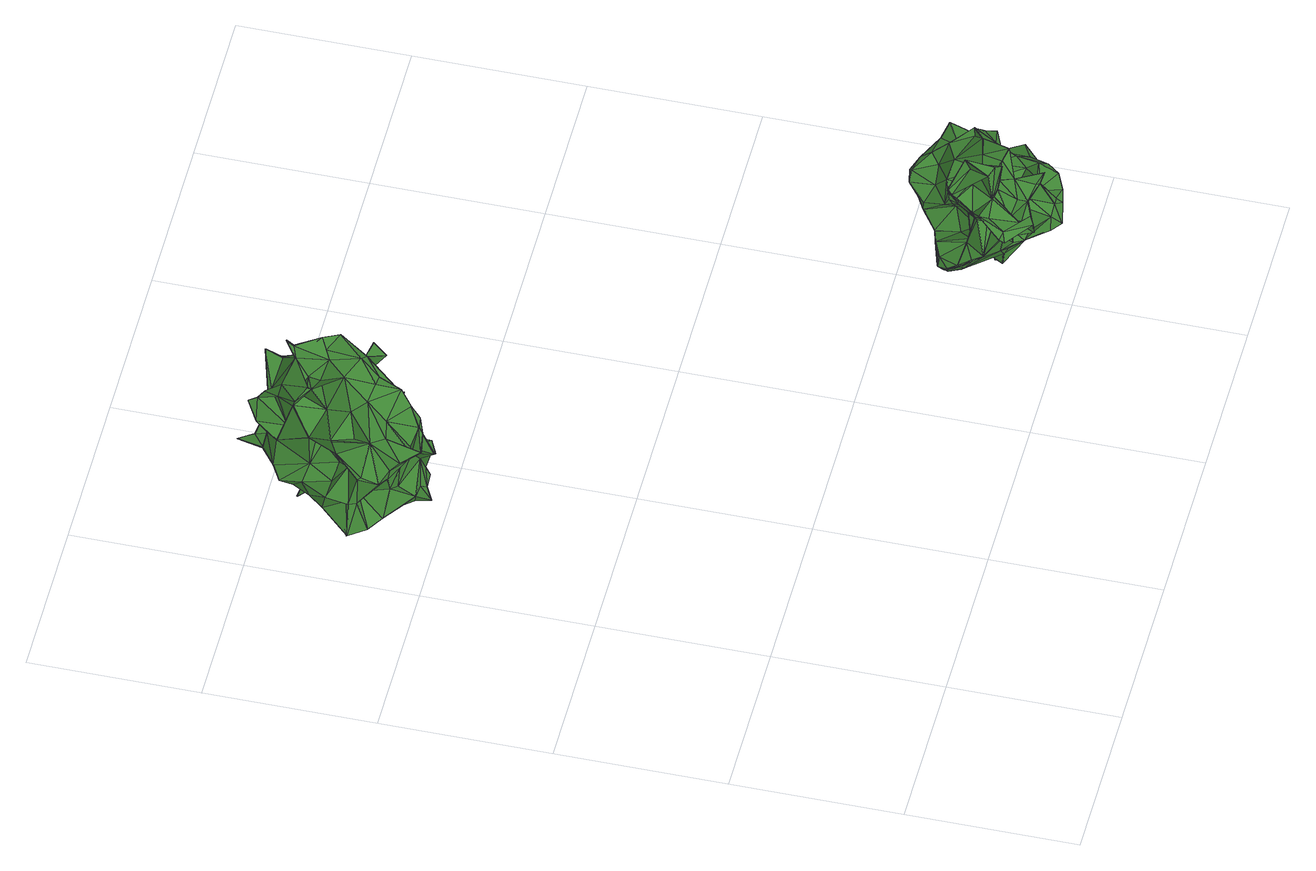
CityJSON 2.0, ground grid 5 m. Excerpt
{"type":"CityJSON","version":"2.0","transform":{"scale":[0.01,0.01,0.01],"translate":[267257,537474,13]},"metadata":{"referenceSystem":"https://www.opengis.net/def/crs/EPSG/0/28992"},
"CityObjects":{
"tree1":{"type":"SolitaryVegetationObject","attributes":{"gtid":531,"crown_width_m":4.99,"crown_median_z":16.37,"crown_r50_m":0.247,"crown_porosity":0.913,"trunk_H_m":2.98,"trunk_DBH_m":0.126,"trunk_radius_m":0.063,"trunk_base_height_m":13.39,"original_gtid":"533"},"geometry":[{"type":"Solid","lod":"3","boundaries":[[[[0,1,2]],[[3,4,5]],[[6,7,8]],[[9,7,6]],[[10,11,12]],[[13,14,15]],[[16,5,4]],[[17,14,13]],[[18,16,4]],[[19,20,21]],[[22,23,24]],[[25,26,27]],[[28,29,30]],[[31,32,33]],[[34,32,31]],[[35,36,37]],[[38,39,40]],[[15,14,17]],[[41,42,43]],[[44,45,46]],[[31,47,48]],[[31,49,47]],[[50,51,52]],[[53,54,55]],[[23,22,56]],[[23,56,57]],[[58,16,59]],[[60,16,58]],[[61,62,63]],[[64,65,1]],[[66,67,68]],[[69,15,18]],[[70,71,72]],[[44,73,74]],[[34,31,48]],[[75,76,77]],[[78,36,35]],[[79,80,81]],[[68,82,83]],[[84,83,82]],[[85,86,87]],[[88,89,12]],[[90,89,88]],[[91,92,46]],[[85,51,93]],[[94,44,46]],[[95,96,19]],[[97,98,65]],[[19,61,95]],[[17,18,15]],[[4,69,18]],[[99,100,101]],[[102,11,103]],[[104,11,105]],[[106,99,101]],[[19,107,20]],[[108,109,110]],[[111,112,113]],[[94,46,43]],[[114,115,26]],[[116,6,117]],[[118,119,120]],[[118,121,119]],[[122,123,124]],[[111,119,24]],[[125,126,127]],[[128,129,54]],[[130,131,132]],[[94,133,73]],[[134,133,94]],[[101,100,135]],[[136,100,137]],[[138,139,140]],[[30,141,131]],[[45,128,53]],[[142,33,143]],[[90,144,89]],[[140,127,145]],[[17,13,129]],[[146,3,5]],[[147,75,77]],[[87,148,149]],[[147,62,19]],[[35,150,121]],[[37,150,35]],[[106,101,151]],[[106,151,152]],[[90,153,38]],[[111,120,119]],[[3,146,154]],[[68,67,82]],[[155,105,34]],[[156,20,107]],[[156,107,68]],[[49,29,28]],[[47,49,28]],[[157,148,158]],[[46,92,43]],[[159,156,160]],[[161,160,156]],[[143,124,142]],[[131,162,30]],[[136,163,135]],[[27,115,164]],[[165,140,145]],[[24,119,150]],[[102,105,11]],[[34,105,102]],[[60,166,167]],[[168,169,152]],[[147,19,75]],[[16,170,59]],[[171,172,173]],[[52,51,174]],[[24,150,22]],[[63,95,61]],[[74,175,44]],[[174,176,52]],[[168,152,41]],[[39,153,177]],[[127,126,145]],[[71,178,102]],[[113,120,111]],[[121,150,119]],[[179,176,169]],[[169,176,174]],[[180,177,146]],[[143,33,181]],[[182,66,68]],[[183,64,27]],[[64,183,169]],[[113,76,118]],[[184,133,185]],[[186,108,110]],[[59,187,188]],[[189,34,102]],[[190,191,192]],[[123,193,194]],[[148,76,113]],[[195,94,42]],[[196,197,198]],[[44,94,73]],[[3,154,199]],[[200,3,199]],[[201,202,203]],[[162,204,30]],[[38,153,39]],[[205,196,198]],[[197,196,206]],[[207,122,117]],[[208,136,166]],[[209,210,211]],[[10,89,103]],[[33,32,181]],[[212,155,34]],[[1,139,64]],[[16,18,170]],[[207,117,213]],[[207,213,122]],[[179,168,176]],[[64,169,65]],[[144,214,89]],[[186,20,156]],[[186,110,20]],[[2,98,215]],[[2,215,0]],[[62,61,19]],[[58,188,208]],[[74,73,133]],[[28,173,172]],[[28,172,48]],[[206,70,205]],[[206,205,197]],[[1,65,98]],[[152,169,183]],[[178,124,143]],[[216,131,141]],[[78,109,36]],[[110,109,78]],[[209,90,217]],[[88,217,90]],[[199,90,209]],[[216,132,131]],[[218,57,0]],[[57,127,0]],[[57,125,127]],[[57,218,111]],[[111,218,112]],[[187,151,101]],[[219,8,106]],[[188,163,208]],[[17,74,18]],[[190,192,220]],[[221,222,142]],[[33,142,222]],[[187,223,151]],[[224,225,124]],[[226,227,16]],[[87,228,174]],[[135,100,136]],[[229,202,55]],[[9,137,7]],[[219,164,145]],[[152,27,106]],[[183,27,152]],[[186,159,230]],[[230,190,186]],[[32,34,181]],[[190,220,231]],[[190,231,150]],[[85,87,174]],[[232,96,233]],[[127,140,0]],[[1,0,140]],[[8,213,6]],[[7,99,8]],[[195,223,134]],[[143,181,178]],[[63,62,93]],[[113,118,120]],[[19,21,75]],[[69,4,3]],[[224,234,235]],[[156,236,161]],[[9,237,137]],[[216,125,132]],[[56,132,125]],[[37,108,238]],[[209,217,66]],[[196,239,234]],[[69,200,15]],[[28,192,173]],[[151,223,152]],[[130,132,22]],[[56,22,132]],[[240,91,241]],[[180,40,39]],[[192,191,173]],[[226,242,227]],[[243,242,226]],[[154,90,199]],[[145,126,194]],[[145,194,244]],[[25,138,115]],[[85,147,77]],[[227,72,214]],[[72,71,214]],[[159,186,156]],[[102,178,181]],[[245,237,239]],[[232,233,68]],[[94,195,134]],[[8,99,106]],[[205,198,197]],[[64,139,27]],[[79,170,18]],[[81,170,79]],[[42,223,195]],[[220,204,246]],[[128,54,53]],[[85,77,86]],[[77,76,86]],[[117,247,116]],[[156,68,83]],[[69,3,200]],[[248,54,249]],[[129,249,54]],[[102,214,71]],[[12,11,104]],[[12,104,88]],[[191,230,159]],[[36,109,37]],[[142,124,123]],[[133,80,74]],[[128,45,175]],[[113,158,148]],[[112,158,113]],[[129,175,17]],[[250,91,45]],[[125,194,126]],[[216,194,125]],[[141,221,194]],[[141,194,216]],[[123,194,142]],[[142,194,221]],[[27,164,106]],[[106,164,219]],[[6,213,117]],[[21,110,78]],[[21,78,35]],[[48,172,251]],[[84,161,236]],[[180,5,16]],[[91,168,92]],[[252,233,96]],[[252,96,95]],[[192,204,220]],[[13,249,129]],[[102,103,214]],[[239,196,205]],[[41,92,168]],[[43,92,41]],[[150,231,22]],[[200,209,249]],[[202,229,203]],[[200,199,209]],[[97,149,148]],[[117,124,225]],[[166,136,137]],[[189,102,181]],[[128,175,129]],[[180,39,177]],[[217,88,105]],[[12,89,10]],[[38,180,90]],[[38,40,180]],[[99,253,100]],[[7,100,253]],[[7,253,99]],[[104,105,88]],[[250,45,53]],[[121,118,75]],[[76,75,118]],[[201,254,202]],[[85,62,147]],[[85,93,62]],[[255,149,97]],[[93,51,240]],[[224,178,256]],[[224,256,70]],[[234,9,247]],[[101,135,163]],[[188,58,59]],[[107,19,96]],[[27,139,138]],[[71,256,178]],[[124,178,224]],[[227,257,72]],[[71,70,256]],[[229,54,248]],[[55,54,229]],[[248,249,209]],[[20,110,21]],[[117,225,235]],[[224,235,225]],[[145,164,165]],[[122,219,258]],[[79,18,80]],[[80,18,74]],[[161,251,172]],[[154,153,90]],[[243,226,60]],[[243,60,167]],[[255,169,228]],[[166,60,259]],[[58,259,60]],[[58,166,259]],[[208,166,58]],[[101,163,188]],[[136,208,163]],[[91,176,168]],[[46,45,91]],[[52,176,50]],[[50,240,51]],[[260,213,8]],[[189,181,34]],[[205,257,239]],[[33,222,31]],[[261,67,66]],[[7,137,100]],[[201,210,209]],[[70,257,205]],[[98,2,1]],[[248,203,229]],[[248,209,203]],[[211,203,209]],[[201,203,210]],[[203,211,210]],[[221,29,262]],[[49,262,29]],[[9,234,239]],[[206,196,234]],[[263,155,161]],[[264,190,150]],[[91,240,176]],[[50,176,240]],[[228,169,174]],[[174,51,85]],[[265,184,185]],[[221,262,222]],[[130,162,131]],[[266,66,254]],[[266,254,201]],[[180,16,227]],[[244,258,145]],[[219,145,258]],[[122,258,123]],[[244,194,258]],[[188,187,101]],[[134,185,133]],[[171,161,172]],[[261,82,67]],[[246,162,130]],[[122,267,117]],[[124,117,267]],[[124,267,122]],[[179,169,168]],[[24,23,111]],[[57,111,23]],[[263,268,261]],[[261,268,82]],[[167,237,245]],[[166,237,167]],[[65,169,255]],[[65,255,97]],[[166,137,237]],[[114,26,25]],[[263,161,268]],[[108,190,264]],[[190,108,186]],[[146,5,180]],[[56,125,57]],[[60,226,16]],[[114,25,115]],[[138,140,165]],[[87,149,228]],[[255,228,149]],[[217,269,66]],[[93,241,270]],[[148,86,76]],[[13,271,249]],[[202,233,252]],[[95,55,252]],[[146,177,153]],[[146,153,154]],[[227,242,239]],[[165,164,115]],[[165,115,138]],[[264,150,238]],[[42,41,223]],[[200,249,271]],[[243,167,242]],[[245,242,167]],[[245,239,242]],[[246,130,220]],[[130,231,220]],[[48,47,28]],[[130,22,231]],[[37,238,150]],[[230,191,190]],[[144,227,214]],[[144,180,227]],[[90,180,144]],[[108,264,238]],[[140,139,1]],[[25,27,138]],[[82,268,84]],[[161,84,268]],[[28,204,192]],[[121,75,21]],[[121,21,35]],[[30,204,28]],[[86,148,87]],[[222,49,31]],[[161,171,160]],[[214,103,89]],[[48,251,34]],[[83,84,236]],[[83,236,156]],[[152,223,41]],[[222,262,272]],[[49,272,262]],[[49,222,272]],[[10,103,11]],[[141,30,29]],[[141,29,221]],[[227,239,257]],[[217,105,269]],[[115,27,26]],[[157,97,148]],[[182,233,202]],[[68,233,182]],[[265,223,187]],[[185,223,265]],[[108,37,109]],[[107,96,68]],[[81,133,184]],[[81,184,170]],[[42,94,273]],[[42,273,43]],[[212,34,251]],[[43,273,94]],[[9,239,237]],[[232,68,96]],[[59,184,265]],[[187,59,265]],[[184,59,170]],[[93,240,241]],[[182,202,254]],[[55,202,252]],[[95,63,274]],[[55,274,53]],[[95,274,55]],[[15,200,271]],[[66,182,254]],[[270,274,63]],[[63,93,270]],[[260,8,219]],[[209,66,266]],[[209,266,201]],[[246,204,162]],[[159,160,171]],[[81,80,133]],[[44,175,45]],[[134,223,185]],[[161,275,251]],[[191,159,171]],[[191,171,173]],[[261,269,263]],[[261,66,269]],[[263,269,155]],[[105,155,269]],[[258,194,193]],[[258,193,123]],[[235,234,276]],[[97,215,98]],[[157,215,97]],[[218,215,112]],[[0,215,218]],[[206,234,224]],[[72,257,70]],[[116,247,6]],[[206,224,70]],[[6,247,9]],[[122,213,219]],[[260,219,213]],[[234,247,276]],[[235,276,247]],[[235,247,117]],[[112,215,158]],[[158,215,157]],[[74,17,175]],[[13,15,271]],[[270,241,274]],[[53,274,241]],[[250,53,241]],[[250,241,91]],[[251,275,212]],[[212,275,155]],[[155,275,161]],[[277,278,279]],[[277,279,280]],[[280,279,281]],[[280,281,282]],[[279,278,283]],[[279,283,281]],[[281,283,284]],[[281,284,282]],[[283,278,285]],[[283,285,284]],[[284,285,286]],[[284,286,282]],[[285,278,287]],[[285,287,286]],[[286,287,288]],[[286,288,282]],[[287,278,289]],[[287,289,288]],[[288,289,290]],[[288,290,282]],[[289,278,291]],[[289,291,290]],[[290,291,292]],[[290,292,282]],[[291,278,293]],[[291,293,292]],[[292,293,294]],[[292,294,282]],[[293,278,295]],[[293,295,294]],[[294,295,296]],[[294,296,282]],[[295,278,297]],[[295,297,296]],[[296,297,298]],[[296,298,282]],[[297,278,299]],[[297,299,298]],[[298,299,300]],[[298,300,282]],[[299,278,301]],[[299,301,300]],[[300,301,302]],[[300,302,282]],[[301,278,303]],[[301,303,302]],[[302,303,304]],[[302,304,282]],[[303,278,305]],[[303,305,304]],[[304,305,306]],[[304,306,282]],[[305,278,307]],[[305,307,306]],[[306,307,308]],[[306,308,282]],[[307,278,309]],[[307,309,308]],[[308,309,310]],[[308,310,282]],[[309,278,311]],[[309,311,310]],[[310,311,312]],[[310,312,282]],[[311,278,313]],[[311,313,312]],[[312,313,314]],[[312,314,282]],[[313,278,315]],[[313,315,314]],[[314,315,316]],[[314,316,282]],[[315,278,317]],[[315,317,316]],[[316,317,318]],[[316,318,282]],[[317,278,319]],[[317,319,318]],[[318,319,320]],[[318,320,282]],[[319,278,321]],[[319,321,320]],[[320,321,322]],[[320,322,282]],[[321,278,323]],[[321,323,322]],[[322,323,324]],[[322,324,282]],[[323,278,325]],[[323,325,324]],[[324,325,326]],[[324,326,282]],[[325,278,277]],[[325,277,326]],[[326,277,280]],[[326,280,282]]]]}]},
"tree2":{"type":"SolitaryVegetationObject","attributes":{"gtid":594,"crown_width_m":4.57,"crown_median_z":15.8,"crown_r50_m":0.224,"crown_porosity":0.912,"trunk_H_m":2.62,"trunk_DBH_m":0.104,"trunk_radius_m":0.0521,"trunk_base_height_m":13.18,"original_gtid":"596"},"geometry":[{"type":"Solid","lod":"3","boundaries":[[[[327,328,329]],[[330,331,332]],[[333,334,335]],[[336,337,338]],[[339,340,341]],[[342,343,344]],[[345,346,347]],[[348,349,350]],[[351,352,353]],[[354,355,356]],[[357,358,359]],[[360,361,362]],[[363,364,365]],[[366,367,368]],[[369,370,371]],[[372,359,358]],[[345,373,346]],[[374,375,376]],[[377,378,379]],[[380,367,366]],[[354,334,381]],[[382,383,384]],[[342,382,384]],[[385,386,387]],[[388,328,327]],[[389,390,391]],[[392,344,343]],[[393,392,394]],[[393,395,392]],[[336,396,337]],[[344,382,342]],[[397,398,399]],[[394,392,343]],[[400,401,351]],[[402,403,404]],[[339,405,406]],[[407,408,409]],[[346,410,347]],[[359,411,357]],[[412,413,414]],[[354,392,415]],[[416,417,418]],[[398,417,416]],[[344,333,419]],[[420,421,422]],[[335,423,419]],[[424,425,426]],[[427,428,429]],[[430,373,331]],[[431,423,432]],[[433,434,435]],[[436,407,409]],[[433,376,425]],[[437,438,439]],[[440,441,442]],[[429,428,443]],[[378,444,445]],[[446,435,447]],[[446,447,440]],[[448,403,402]],[[385,449,386]],[[450,451,452]],[[453,386,449]],[[454,417,455]],[[450,456,457]],[[385,387,424]],[[458,353,352]],[[459,460,461]],[[338,461,460]],[[356,355,462]],[[402,462,355]],[[357,343,342]],[[448,463,403]],[[464,465,406]],[[387,386,443]],[[453,443,386]],[[337,427,338]],[[399,466,397]],[[329,397,466]],[[467,468,436]],[[415,437,439]],[[449,469,453]],[[449,470,469]],[[368,471,366]],[[472,473,408]],[[473,472,474]],[[473,474,459]],[[406,475,464]],[[374,433,476]],[[374,376,433]],[[444,437,477]],[[478,479,480]],[[354,415,454]],[[400,481,482]],[[377,437,378]],[[480,483,484]],[[484,483,365]],[[485,383,382]],[[485,382,431]],[[336,459,486]],[[472,408,331]],[[332,331,408]],[[407,332,408]],[[394,487,488]],[[395,488,487]],[[489,490,384]],[[489,384,383]],[[398,491,417]],[[492,415,392]],[[376,426,425]],[[493,444,494]],[[488,495,393]],[[489,412,414]],[[496,355,454]],[[382,423,431]],[[357,497,343]],[[457,456,498]],[[499,500,501]],[[378,445,502]],[[442,372,440]],[[499,501,418]],[[416,399,398]],[[503,504,505]],[[480,506,478]],[[507,508,375]],[[462,412,489]],[[464,475,509]],[[510,445,493]],[[368,511,471]],[[368,512,511]],[[467,436,458]],[[426,375,508]],[[439,454,415]],[[439,513,454]],[[514,493,494]],[[491,398,397]],[[515,516,366]],[[360,413,412]],[[362,413,360]],[[517,518,420]],[[357,411,497]],[[519,335,334]],[[340,520,341]],[[521,522,379]],[[372,446,440]],[[523,389,502]],[[330,389,523]],[[524,474,525]],[[526,456,450]],[[327,466,341]],[[329,466,327]],[[392,395,492]],[[408,473,409]],[[527,395,528]],[[328,454,329]],[[358,490,489]],[[390,529,401]],[[410,371,370]],[[342,384,490]],[[530,485,431]],[[516,531,349]],[[530,532,356]],[[357,490,358]],[[357,342,490]],[[533,438,534]],[[379,535,377]],[[351,353,536]],[[351,536,400]],[[424,387,434]],[[424,434,425]],[[341,466,531]],[[507,537,508]],[[347,370,523]],[[410,370,347]],[[538,536,539]],[[538,539,484]],[[540,541,537]],[[358,414,362]],[[414,413,362]],[[425,434,433]],[[473,459,461]],[[415,477,437]],[[379,378,502]],[[453,429,443]],[[522,535,379]],[[420,422,517]],[[493,445,444]],[[453,469,479]],[[380,516,542]],[[366,516,380]],[[538,484,365]],[[543,450,538]],[[510,523,502]],[[482,544,400]],[[400,544,545]],[[364,541,546]],[[372,358,476]],[[508,537,541]],[[503,533,535]],[[453,479,429]],[[387,428,434]],[[529,332,468]],[[426,547,424]],[[385,548,363]],[[541,363,548]],[[368,367,549]],[[550,417,454]],[[375,426,376]],[[514,524,493]],[[508,541,547]],[[489,383,462]],[[526,450,452]],[[443,428,387]],[[551,434,428]],[[380,421,367]],[[542,421,380]],[[335,419,333]],[[552,526,452]],[[388,340,553]],[[535,554,437]],[[536,353,539]],[[435,446,372]],[[435,372,433]],[[476,433,372]],[[358,362,476]],[[378,437,444]],[[477,415,492]],[[470,483,469]],[[401,529,351]],[[352,351,529]],[[332,529,330]],[[352,529,467]],[[358,489,414]],[[349,531,466]],[[486,459,474]],[[486,555,441]],[[552,456,526]],[[348,350,556]],[[350,349,416]],[[356,334,354]],[[519,334,356]],[[343,487,394]],[[497,487,343]],[[479,469,483]],[[479,483,480]],[[523,370,369]],[[347,510,493]],[[410,373,430]],[[548,424,547]],[[476,557,374]],[[362,557,476]],[[557,362,361]],[[558,557,361]],[[500,542,556]],[[558,361,559]],[[410,523,371]],[[410,430,523]],[[492,527,494]],[[395,527,492]],[[444,492,494]],[[477,492,444]],[[528,442,514]],[[365,546,538]],[[530,356,462]],[[328,403,496]],[[553,403,328]],[[354,381,392]],[[392,381,334]],[[560,561,504]],[[418,504,561]],[[356,532,519]],[[465,404,339]],[[562,464,420]],[[457,536,538]],[[329,454,563]],[[341,516,339]],[[464,512,564]],[[503,505,533]],[[447,435,396]],[[532,432,519]],[[519,432,335]],[[514,527,528]],[[525,345,493]],[[493,524,525]],[[496,403,355]],[[473,461,409]],[[518,562,420]],[[418,505,504]],[[562,404,465]],[[337,396,427]],[[347,493,345]],[[524,486,474]],[[474,472,525]],[[499,552,422]],[[499,422,500]],[[426,508,547]],[[510,502,445]],[[503,535,522]],[[421,542,422]],[[500,422,542]],[[331,373,472]],[[360,559,361]],[[529,390,389]],[[529,389,330]],[[478,409,461]],[[478,461,338]],[[565,566,518]],[[416,349,399]],[[516,515,567]],[[452,517,552]],[[422,552,517]],[[457,498,481]],[[568,481,498]],[[516,341,531]],[[437,377,535]],[[528,411,442]],[[383,485,569]],[[488,570,495]],[[541,364,363]],[[525,373,345]],[[494,527,514]],[[424,548,385]],[[562,559,404]],[[402,404,559]],[[409,571,436]],[[478,571,409]],[[442,555,514]],[[499,482,568]],[[481,568,482]],[[544,572,504]],[[536,457,481]],[[499,568,498]],[[401,545,390]],[[400,545,401]],[[379,502,391]],[[502,389,391]],[[528,497,411]],[[348,556,516]],[[496,454,328]],[[365,364,546]],[[504,572,560]],[[385,363,470]],[[564,573,464]],[[400,536,481]],[[465,464,562]],[[484,506,480]],[[353,458,506]],[[539,506,484]],[[353,506,539]],[[537,507,574]],[[565,574,507]],[[551,396,435]],[[518,566,562]],[[393,495,575]],[[393,575,395]],[[448,402,355]],[[575,495,395]],[[521,379,391]],[[521,391,390]],[[544,576,545]],[[522,576,544]],[[504,522,544]],[[442,359,372]],[[556,350,501]],[[506,458,571]],[[506,571,478]],[[458,436,571]],[[510,347,523]],[[368,549,512]],[[475,511,509]],[[421,573,564]],[[509,512,464]],[[537,574,452]],[[551,435,434]],[[367,421,549]],[[471,511,475]],[[471,475,366]],[[509,511,512]],[[416,418,350]],[[542,516,556]],[[374,557,375]],[[558,566,557]],[[366,475,515]],[[420,573,421]],[[464,573,420]],[[470,449,385]],[[363,483,470]],[[540,577,541]],[[363,365,483]],[[478,429,479]],[[578,429,478]],[[578,427,429]],[[578,478,427]],[[551,428,396]],[[427,478,338]],[[517,452,574]],[[517,574,518]],[[565,518,574]],[[563,397,329]],[[499,456,552]],[[498,456,499]],[[396,336,441]],[[396,441,447]],[[486,441,336]],[[548,547,541]],[[440,447,441]],[[566,565,507]],[[566,507,557]],[[375,557,507]],[[359,442,411]],[[528,487,497]],[[395,487,528]],[[516,349,348]],[[349,466,399]],[[564,579,421]],[[549,421,579]],[[438,437,554]],[[516,567,339]],[[451,543,577]],[[451,537,452]],[[482,572,544]],[[402,580,462]],[[395,495,570]],[[558,559,566]],[[562,566,559]],[[402,559,580]],[[360,580,559]],[[580,412,462]],[[360,412,580]],[[395,570,488]],[[394,488,393]],[[538,450,457]],[[499,560,482]],[[467,458,352]],[[388,553,328]],[[534,554,535]],[[438,554,534]],[[550,454,513]],[[523,430,330]],[[331,330,430]],[[404,553,339]],[[340,339,553]],[[418,561,499]],[[523,369,371]],[[472,373,525]],[[406,405,475]],[[567,405,339]],[[338,460,336]],[[459,336,460]],[[442,441,555]],[[392,333,344]],[[346,373,410]],[[462,569,530]],[[485,530,569]],[[529,468,467]],[[392,334,333]],[[465,339,406]],[[532,530,432]],[[431,432,530]],[[423,335,432]],[[354,454,355]],[[417,491,455]],[[454,455,563]],[[563,455,397]],[[397,455,491]],[[436,468,407]],[[332,407,468]],[[550,513,533]],[[500,556,501]],[[538,546,543]],[[524,514,555]],[[524,555,486]],[[383,569,462]],[[448,355,463]],[[396,428,427]],[[513,438,533]],[[439,438,513]],[[533,534,535]],[[418,501,350]],[[390,545,576]],[[576,522,521]],[[576,521,390]],[[560,572,482]],[[355,403,463]],[[553,404,403]],[[543,451,450]],[[327,520,388]],[[341,520,327]],[[451,540,537]],[[503,522,504]],[[340,388,520]],[[533,505,550]],[[550,505,417]],[[417,505,418]],[[515,405,567]],[[475,405,515]],[[560,499,561]],[[451,577,540]],[[546,541,577]],[[546,577,543]],[[512,579,564]],[[549,579,512]],[[382,344,419]],[[382,419,423]],[[581,582,583]],[[581,583,584]],[[584,583,585]],[[584,585,586]],[[583,582,587]],[[583,587,585]],[[585,587,588]],[[585,588,586]],[[587,582,589]],[[587,589,588]],[[588,589,590]],[[588,590,586]],[[589,582,591]],[[589,591,590]],[[590,591,592]],[[590,592,586]],[[591,582,593]],[[591,593,592]],[[592,593,594]],[[592,594,586]],[[593,582,595]],[[593,595,594]],[[594,595,596]],[[594,596,586]],[[595,582,597]],[[595,597,596]],[[596,597,598]],[[596,598,586]],[[597,582,599]],[[597,599,598]],[[598,599,600]],[[598,600,586]],[[599,582,601]],[[599,601,600]],[[600,601,602]],[[600,602,586]],[[601,582,603]],[[601,603,602]],[[602,603,604]],[[602,604,586]],[[603,582,605]],[[603,605,604]],[[604,605,606]],[[604,606,586]],[[605,582,607]],[[605,607,606]],[[606,607,608]],[[606,608,586]],[[607,582,609]],[[607,609,608]],[[608,609,610]],[[608,610,586]],[[609,582,611]],[[609,611,610]],[[610,611,612]],[[610,612,586]],[[611,582,613]],[[611,613,612]],[[612,613,614]],[[612,614,586]],[[613,582,615]],[[613,615,614]],[[614,615,616]],[[614,616,586]],[[615,582,617]],[[615,617,616]],[[616,617,618]],[[616,618,586]],[[617,582,619]],[[617,619,618]],[[618,619,620]],[[618,620,586]],[[619,582,621]],[[619,621,620]],[[620,621,622]],[[620,622,586]],[[621,582,623]],[[621,623,622]],[[622,623,624]],[[622,624,586]],[[623,582,625]],[[623,625,624]],[[624,625,626]],[[624,626,586]],[[625,582,627]],[[625,627,626]],[[626,627,628]],[[626,628,586]],[[627,582,629]],[[627,629,628]],[[628,629,630]],[[628,630,586]],[[629,582,581]],[[629,581,630]],[[630,581,584]],[[630,584,586]]]]}]}
},
"vertices":[
[36,1712,298],[39,1777,306],[65,1726,276],[424,1937,399],[420,1970,413],[402,1948,403],[132,1887,568],[184,1946,523],[168,1901,513],[206,1941,551],[460,1740,507],[444,1699,482],[460,1740,505],[502,1955,275],[495,1975,279],[496,1986,298],[339,1973,451],[477,1997,273],[410,1988,405],[334,1676,132],[360,1612,137],[263,1610,140],[151,1619,264],[124,1705,262],[112,1632,184],[229,1828,322],[230,1889,326],[155,1849,308],[234,1547,418],[175,1538,407],[174,1536,406],[263,1586,491],[319,1642,497],[282,1619,530],[319,1642,495],[236,1570,141],[248,1548,150],[237,1522,155],[370,1782,448],[314,1865,448],[325,1835,485],[213,1997,274],[235,2074,268],[269,2024,259],[332,1996,243],[333,1967,238],[305,1995,246],[245,1559,433],[284,1565,427],[244,1560,432],[201,1897,117],[242,1861,155],[200,1895,118],[373,1865,245],[430,1831,257],[428,1829,257],[130,1624,323],[51,1691,292],[261,1989,425],[312,1972,378],[341,2011,501],[355,1754,151],[306,1778,124],[345,1784,158],[97,1859,290],[70,1831,271],[416,1741,323],[420,1672,350],[436,1673,259],[441,1951,401],[342,1858,621],[386,1816,598],[371,1847,587],[341,2027,264],[432,1997,295],[244,1639,137],[176,1706,139],[212,1720,140],[273,1568,151],[394,1934,390],[388,1953,285],[314,1953,352],[437,1648,354],[423,1654,273],[413,1662,333],[237,1754,148],[198,1723,143],[202,1781,193],[421,1756,456],[425,1757,478],[424,1810,394],[274,1920,232],[237,1967,266],[265,1837,175],[279,2031,259],[374,1754,184],[378,1741,202],[64,1791,238],[62,1791,239],[198,1923,397],[207,2010,479],[188,2009,406],[352,1733,563],[424,1755,478],[445,1701,481],[393,1752,440],[164,1945,368],[382,1667,217],[282,1545,157],[281,1546,156],[346,1552,140],[68,1663,177],[19,1713,188],[107,1679,155],[242,1860,389],[210,1834,412],[174,1859,589],[179,1851,580],[140,1669,157],[121,1633,173],[119,1660,159],[217,1596,139],[213,1815,474],[198,1743,496],[256,1776,568],[56,1629,376],[50,1679,397],[47,1688,390],[425,1923,238],[447,1929,240],[183,1599,324],[165,1574,376],[130,1622,323],[342,2022,274],[269,2033,264],[202,2036,467],[209,2011,479],[215,1992,502],[161,1765,327],[117,1778,294],[133,1734,344],[135,1588,392],[219,1699,526],[268,1688,548],[374,1780,482],[93,1759,431],[395,1933,392],[260,1726,155],[134,1725,172],[157,1764,226],[200,1559,200],[198,1981,357],[151,1952,281],[347,1830,381],[419,1862,370],[327,1713,417],[384,1613,239],[74,1754,266],[106,1693,172],[347,1548,277],[347,1636,232],[326,1638,341],[178,1564,388],[204,2035,467],[144,1848,422],[154,1776,421],[226,1986,497],[329,2017,548],[214,1947,251],[137,1892,230],[314,1971,377],[282,1597,298],[279,1572,401],[266,1520,313],[214,1829,172],[433,1936,245],[235,1878,161],[326,1917,402],[319,1742,587],[212,1867,241],[340,1901,493],[300,1686,546],[443,1744,266],[100,1923,276],[312,1955,352],[278,1999,268],[345,1565,167],[200,1981,357],[248,1997,423],[295,1738,501],[296,1568,251],[296,1525,280],[264,1521,312],[152,1722,440],[124,1671,462],[235,2075,270],[284,1947,645],[284,1946,647],[285,1946,646],[441,1847,370],[457,1928,369],[515,1774,293],[473,1770,273],[515,1776,292],[207,1575,386],[293,1928,622],[291,1927,622],[204,1891,529],[236,1999,439],[481,1827,355],[526,1770,297],[527,1771,297],[266,1650,452],[169,1899,513],[380,1812,567],[21,1712,189],[126,1615,363],[424,1808,393],[19,1711,189],[143,1849,423],[247,1581,319],[143,1630,472],[210,1645,470],[215,1997,276],[302,1829,578],[265,1845,530],[343,2010,501],[358,1922,522],[198,1827,225],[479,1779,274],[304,1540,267],[210,1611,219],[380,1738,230],[442,1745,264],[280,1919,587],[268,1880,533],[379,1648,244],[227,1975,506],[237,1523,157],[281,1921,585],[236,1878,159],[295,1865,229],[322,1965,536],[331,2016,547],[78,1768,492],[320,1965,535],[189,1601,331],[176,1860,588],[477,1797,281],[467,1898,325],[329,1891,264],[282,1593,409],[424,1779,268],[227,1974,494],[473,1769,275],[164,1805,252],[327,1844,588],[342,1859,619],[104,1777,469],[258,1942,461],[235,1886,479],[419,1672,352],[178,1564,390],[386,1689,337],[275,1563,164],[212,1951,344],[454,1783,291],[265,1844,528],[416,1664,350],[399,1754,335],[287,1853,222],[496,1955,292],[207,1576,388],[269,2034,262],[338,1806,239],[288,1658,367],[209,1896,529],[281,1795,39],[275,1795,39],[281,1797,39],[271,1787,337],[270,1789,337],[264,1787,337],[280,1798,39],[270,1790,337],[279,1800,39],[269,1792,337],[278,1801,39],[267,1793,337],[276,1801,39],[266,1793,337],[275,1801,39],[264,1793,337],[273,1801,39],[262,1793,337],[272,1800,39],[261,1792,337],[270,1799,39],[260,1791,337],[269,1798,39],[259,1790,337],[269,1796,39],[258,1789,337],[269,1795,39],[258,1787,337],[269,1793,39],[258,1785,337],[270,1792,39],[259,1784,337],[271,1790,39],[260,1783,337],[272,1789,39],[261,1782,337],[274,1789,39],[263,1781,337],[275,1789,39],[264,1781,337],[277,1789,39],[266,1781,337],[278,1790,39],[268,1782,337],[280,1791,39],[269,1783,337],[280,1792,39],[270,1784,337],[281,1794,39],[270,1786,337],
[1363,176,378],[1402,195,356],[1358,158,375],[1754,96,181],[1738,148,116],[1804,112,171],[1407,300,193],[1406,261,229],[1376,291,229],[1717,339,122],[1746,359,143],[1781,338,168],[1422,264,404],[1418,239,394],[1368,235,453],[1427,366,166],[1451,302,139],[1411,331,164],[1676,212,131],[1682,209,135],[1641,223,218],[1481,217,420],[1449,139,369],[1469,172,356],[1749,127,301],[1772,164,283],[1769,184,294],[1423,233,234],[1424,235,235],[1407,263,231],[1479,348,157],[1544,402,175],[1560,331,168],[1536,306,303],[1543,352,298],[1573,348,258],[1741,381,317],[1722,376,339],[1787,317,350],[1457,229,524],[1475,298,556],[1474,298,554],[1744,172,241],[1707,243,246],[1737,213,169],[1576,392,166],[1701,180,111],[1578,441,244],[1615,417,283],[1617,492,274],[1572,78,226],[1595,105,187],[1608,54,223],[1487,216,533],[1425,234,233],[1405,360,183],[1443,365,182],[1443,367,181],[1778,440,299],[1787,429,282],[1757,439,274],[1395,204,371],[1674,104,249],[1689,72,272],[1653,70,259],[1434,289,165],[1499,286,216],[1455,294,149],[1523,201,155],[1678,382,200],[1437,96,382],[1439,97,382],[1438,104,414],[1693,141,358],[1732,94,288],[1500,270,294],[1464,215,333],[1479,272,329],[1437,314,435],[1436,316,433],[1809,153,175],[1768,163,135],[1824,233,179],[1720,209,158],[1477,305,141],[1499,288,218],[1549,281,219],[1561,331,170],[1459,195,230],[1459,134,365],[1454,97,334],[1542,136,360],[1387,329,196],[1499,289,459],[1515,263,504],[1534,216,435],[1375,334,207],[1699,480,294],[1665,502,272],[1655,494,282],[1713,355,201],[1745,413,247],[1767,365,270],[1756,158,167],[1376,335,208],[1377,292,231],[1619,466,220],[1674,462,254],[1653,423,218],[1853,209,211],[1526,142,218],[1526,175,250],[1495,167,234],[1621,391,121],[1655,333,150],[1584,313,143],[1758,414,251],[1576,151,165],[1588,150,172],[1614,412,130],[1647,412,127],[1511,244,289],[1815,424,327],[1698,300,413],[1698,302,413],[1631,286,421],[1799,417,280],[1430,178,319],[1452,98,335],[1654,216,436],[1649,264,373],[1836,214,269],[1706,293,123],[1734,316,174],[1762,249,188],[1477,294,222],[1460,197,229],[1468,344,439],[1477,307,380],[1381,167,394],[1794,175,194],[1808,153,177],[1816,423,327],[1815,422,327],[1492,288,504],[1701,180,109],[1724,209,145],[1678,220,131],[1427,326,456],[1569,440,226],[1520,186,181],[1805,312,213],[1811,368,285],[1811,318,302],[1683,174,341],[1614,126,382],[1807,348,308],[1811,287,330],[1389,329,198],[1679,293,109],[1465,297,135],[1478,304,142],[1483,384,198],[1483,386,197],[1453,96,335],[1523,199,155],[1590,225,127],[1528,204,108],[1549,280,217],[1432,180,320],[1465,298,134],[1605,232,371],[1586,186,393],[1533,214,434],[1543,167,358],[1640,123,187],[1584,141,325],[1604,116,373],[1543,135,358],[1787,279,276],[1602,382,327],[1683,423,293],[1425,337,474],[1603,164,200],[1426,335,475],[1427,337,475],[1482,188,317],[1554,250,108],[1493,264,485],[1458,217,435],[1541,266,378],[1534,309,365],[1376,282,235],[1394,209,391],[1648,62,265],[1605,74,300],[1686,146,216],[1626,252,125],[1677,212,129],[1654,216,438],[1527,206,109],[1547,256,122],[1751,125,248],[1383,298,227],[1404,214,414],[1378,283,236],[1557,160,320],[1587,157,298],[1578,78,274],[1719,212,343],[1644,368,366],[1736,272,363],[1730,251,317],[1723,330,389],[1702,398,367],[1533,207,491],[1735,334,410],[1606,117,372],[1640,134,302],[1736,335,408],[1700,446,319],[1702,446,319],[1475,299,555],[1466,164,341],[1710,399,249],[1610,225,430],[1445,232,364],[1567,137,219],[1631,271,131],[1503,212,429],[1552,375,279],[1545,360,310],[1532,333,314],[1614,105,410],[1597,125,373],[1515,315,366],[1448,139,367],[1528,314,488],[1595,284,326],[1554,366,326],[1490,280,445],[1624,187,319],[1408,301,195],[1548,256,124],[1796,254,225],[1615,105,408],[1529,312,488],[1627,288,367],[1515,220,231],[1636,77,290],[1734,335,409],[1710,322,233],[1494,288,505],[1517,278,297],[1630,245,18],[1625,245,18],[1630,246,18],[1605,257,280],[1605,258,280],[1600,257,280],[1630,247,18],[1605,260,280],[1629,249,18],[1604,261,280],[1628,249,18],[1603,262,280],[1627,250,18],[1602,262,280],[1625,250,18],[1600,262,280],[1624,250,18],[1599,262,279],[1623,250,17],[1598,262,279],[1622,249,17],[1597,261,279],[1621,248,17],[1596,260,279],[1620,247,17],[1595,259,279],[1620,245,17],[1595,257,279],[1620,244,17],[1595,256,279],[1620,243,18],[1595,255,279],[1621,241,18],[1596,254,280],[1622,241,18],[1597,253,280],[1623,240,18],[1598,252,280],[1625,240,18],[1600,252,280],[1626,240,18],[1601,252,280],[1627,240,18],[1602,253,280],[1629,241,18],[1604,253,280],[1629,242,18],[1604,254,280],[1630,243,18],[1605,256,280]
]}
